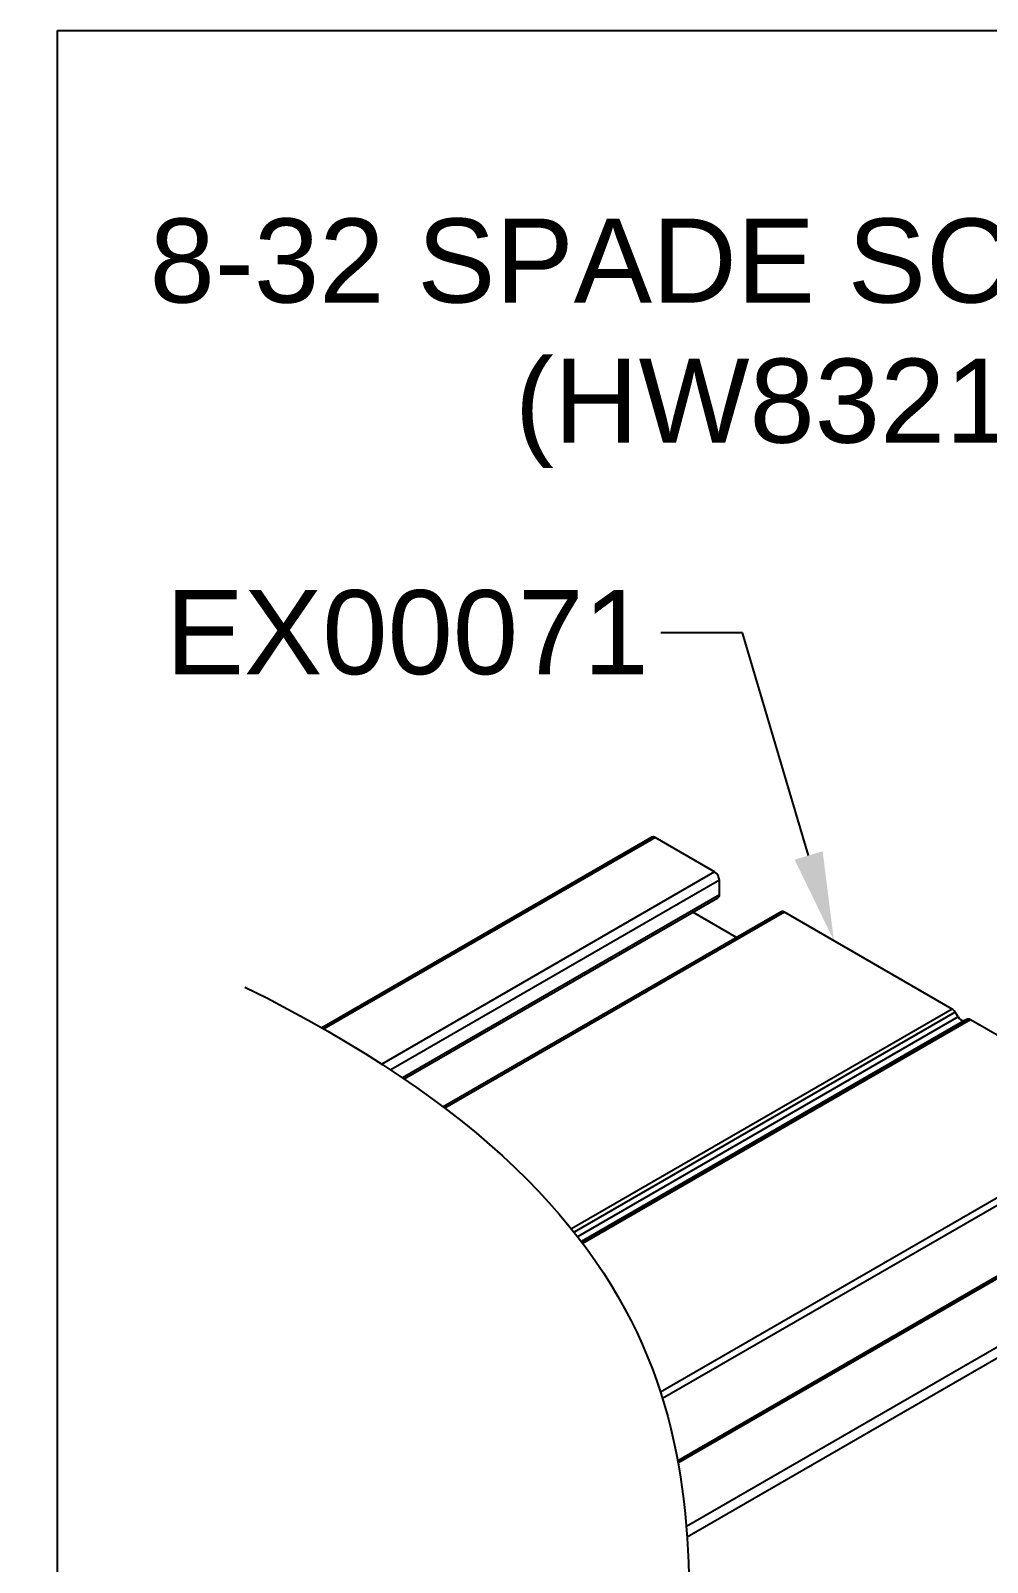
# Model space of a CAD drawing. Extents: x -2.3 to 8.3, y -5.6 to 0.
# Drawn here: x -0.06 to 2.08, y -3.426 to 0 of the extents above; entities that cross this region are included whole.
import ezdxf
from ezdxf import colors
from ezdxf.entities.mleader import LeaderData, LeaderLine
from ezdxf.math import Vec2, Vec3

# ---------------------------------------------------------------- set-up
doc = ezdxf.new("R2010")
doc.units = 0
doc.header["$LTSCALE"] = 0.5
doc.header["$MEASUREMENT"] = 0
doc.layers.add('FAB DWG', color=221, linetype='CONTINUOUS')
doc.layers.add('Housing', color=150, linetype='CONTINUOUS')
doc.layers.add('Text-Unprinted', color=131, linetype='CONTINUOUS', plot=False)
doc.styles.add('LSAD_Standard', font='arial.ttf')

msp = doc.modelspace()

# ---------------------------------------------------------------- linework, layer by layer
at = {"layer": 'Housing', "transparency": 16777216}
for p, q in [((1.3297, -1.804), (0.5915, -2.2302)), ((1.3372, -1.8047), (0.5959, -2.2327)), ((1.4701, -1.8815), (1.3372, -1.8047)), ((1.4701, -1.8815), (0.7256, -2.3113)), ((1.4807, -1.8999), (0.7455, -2.3243)), ((1.4807, -1.9325), (1.4807, -1.8999)), ((1.4807, -1.9325), (0.7718, -2.3418)), ((0.7758, -2.3446), (1.4776, -1.9394)), ((1.6187, -1.9709), (0.8631, -2.4071)), ((1.6262, -1.9716), (0.8669, -2.41)), ((1.5193, -2.0283), (1.4215, -1.9718)), ((2.0012, -2.1881), (1.6262, -1.9716)), ((2.0012, -2.1881), (1.1497, -2.6797)), ((2.0081, -2.1949), (1.1556, -2.687)), ((2.0151, -2.2058), (1.1637, -2.6974)), ((2.0288, -2.2137), (1.1721, -2.7083)), ((2.0359, -2.2109), (1.1728, -2.7092)), ((2.0427, -2.212), (1.1754, -2.7127)), ((2.0151, -2.2058), (2.0081, -2.1949)), ((2.0359, -2.2109), (2.0288, -2.2137)), ((2.4177, -2.4285), (2.0427, -2.212)), ((2.4177, -2.4285), (1.3491, -3.0453)), ((2.4269, -2.4399), (1.3536, -3.0595)), ((2.5663, -2.5179), (1.3876, -3.1983)), ((2.5738, -2.5186), (1.3884, -3.2029)), ((2.7067, -2.5954), (1.4069, -3.3457)), ((2.7173, -2.6137), (1.4086, -3.3692))]:
    msp.add_line(p, q, dxfattribs=at)
for centre, radius, start, end in [((1.3328, -1.8109), 0.00754, 54.3837, 114.3065), ((1.4577, -1.9009), 0.0231, 2.6047, 57.3953), ((1.4734, -1.9333), 0.00739, 305.0134, 6.301), ((1.6218, -1.9778), 0.00758, 54.5342, 114.156), ((1.9902, -2.206), 0.021, 31.8162, 58.3216), ((2.0274, -2.2004), 0.0134, 203.9932, 276.0122), ((2.0381, -2.2186), 0.00802, 55.5987, 106.5586)]:
    msp.add_arc(centre, radius, start, end, dxfattribs=at)
at = {"layer": 'Housing', "color": 1, "transparency": 16777216}
msp.add_open_spline([(0.4193, -2.1389), (1.4756, -2.6624), (1.4238, -3.4535), (1.372, -4.2446), (1.4038, -4.4449)], degree=3, knots=[0, 0, 0, 0, 1, 1.345089, 1.345089, 1.345089, 1.345089], dxfattribs=at)
at = {"layer": 'Text-Unprinted', "ltscale": 0.5, "transparency": 16777216}
msp.add_lwpolyline([(0, 0), (6.3288, 0), (6.3288, -5.6408), (0, -5.6408)], close=True, dxfattribs=at)

# ---------------------------------------------------------------- leaders
at = {"layer": 'FAB DWG', "ltscale": 0.5, "transparency": 16777216}
ml = msp.add_multileader_mtext('Standard', dxfattribs=at)
ml.set_content('8-32 SPADE SCREW\\P(HW83212-00)', color=256, style='LSAD_Standard')
ml.set_leader_properties()
ml.build(insert=Vec2(0, 0))
ml.multileader.update_dxf_attribs({"dogleg_length": 0.2098, "arrow_head_size": 0.1992})
ctx = ml.context
ctx.base_point, ctx.char_height, ctx.arrow_head_size, ctx.landing_gap_size, ctx.plane_origin = Vec3(0.1237, -0.5419), 0.188, 0.1992, 0.0956, Vec3(0.213, 18.2087)
ctx.text_align_type = 2
notes = []
notes.append((ctx, [(1, (1, 1, 0), (3.0239, -0.5419), (-1, 0), 0.183, [(1, [(2.7423, -1.4403), (3.2519, -1.7514)], 0, [])])]))
ctx.mtext.insert, ctx.mtext.width, ctx.mtext.defined_height, ctx.mtext.alignment, ctx.mtext.flow_direction = Vec3(2.7453, -0.4202), 5.050321, 0.8465, 3, 5
ml = msp.add_multileader_mtext('Standard', dxfattribs=at)
ml.set_content('EX00071', color=256, style='LSAD_Standard')
ml.set_leader_properties()
ml.build(insert=Vec2(0, 0))
ml.multileader.update_dxf_attribs({"dogleg_length": 0.2098, "arrow_head_size": 0.1992})
ctx = ml.context
ctx.base_point, ctx.char_height, ctx.arrow_head_size, ctx.landing_gap_size, ctx.plane_origin = Vec3(0.1465, -1.3469), 0.188, 0.1992, 0.0956, Vec3(4.5834, 15.3341)
notes.append((ctx, [(1, (1, 1, 0), (1.5324, -1.3469), (-1, 0), 0.183, [(1, [(1.7371, -2.0356)], 0, [])])]))
ctx.mtext.insert, ctx.mtext.width, ctx.mtext.defined_height, ctx.mtext.flow_direction = Vec3(0.2421, -1.2513), 5.050321, 0.8465, 5
for ctx, leaders in notes:
    for number, flags, end, landing, length, lines in leaders:
        leader = LeaderData()
        leader.index, (leader.has_last_leader_line, leader.has_dogleg_vector, leader.attachment_direction) = number, flags
        leader.last_leader_point, leader.dogleg_vector, leader.dogleg_length = Vec3(end), Vec3(landing), length
        for number, points, colour, breaks in lines:
            line = LeaderLine()
            line.index, line.vertices, line.color, line.breaks = number, Vec3.list(points), colors.encode_raw_color(colour), breaks
            leader.lines.append(line)
        ctx.leaders.append(leader)

doc.saveas('drawing.dxf')
